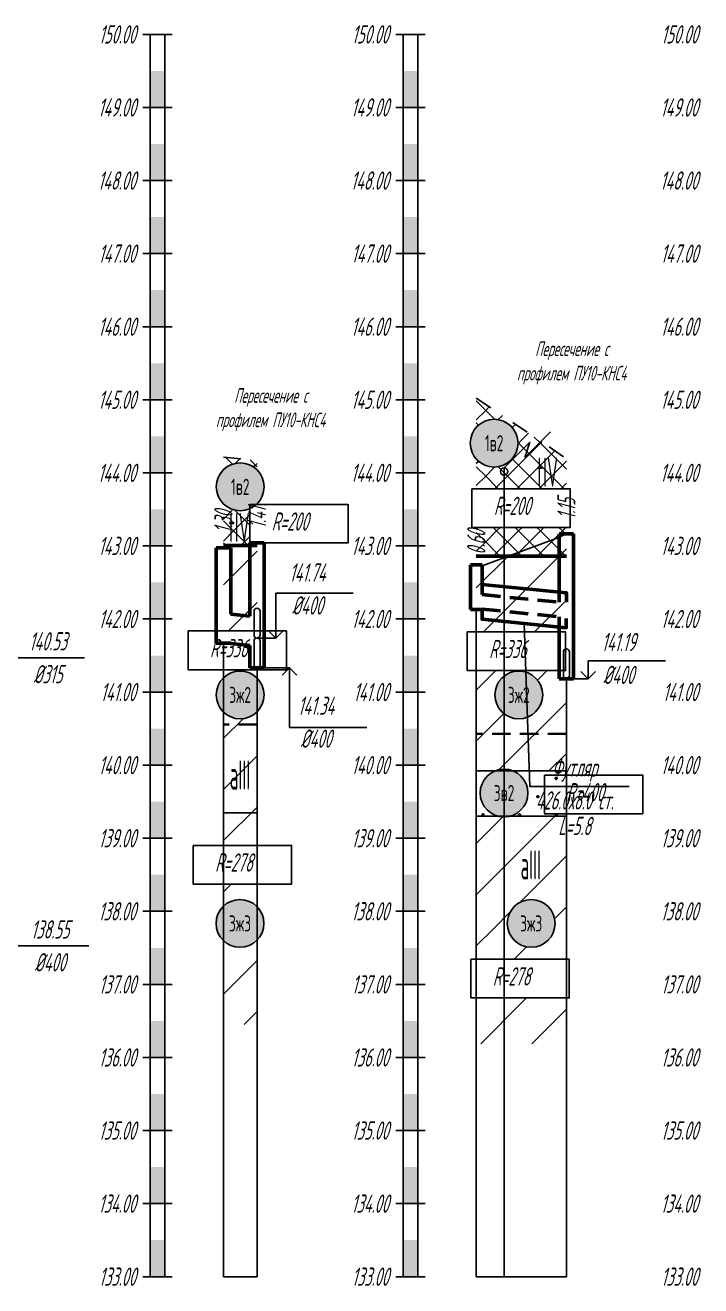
# Model space of a CAD drawing. Header units: metres. Extents: x -30 to 2050, y -671 to -251.
# Drawn here: x 1500 to 1592.4, y -521.8 to -349.3 of the extents above; entities that cross this region are included whole.
import ezdxf
from ezdxf.enums import TextEntityAlignment as Align

# ---------------------------------------------------------------- set-up
doc = ezdxf.new("R2010")
doc.units = ezdxf.units.M
doc.header["$LTSCALE"] = 0.2
doc.linetypes.add('ACAD_ISO03W100', pattern=[30, 12, -18])
doc.linetypes.add('штриховая', pattern=[19.05, 12.7, -6.35])
for name, color, linetype in [('PR_RD', 7, 'Continuous'), ('Линейка', 7, 'Continuous'), ('МГТ_ИГ_Геология', 252, 'Continuous'), ('Примыкания', 7, 'Continuous'), ('Проектная земля', 7, 'Continuous'), ('Таблица', 7, 'Continuous'), ('Трубы', 7, 'Continuous'), ('Узлы', 7, 'Continuous'), ('Футляры', 7, 'Continuous'), ('Чёрная земля', 7, 'ACAD_ISO03W100')]:
    doc.layers.add(name, color=color, linetype=linetype)
doc.styles.add('SPDS', font='SPDS', dxfattribs={"width": 0.7, "oblique": 15, "height": 2.5})
doc.styles.get("Standard").update_dxf_attribs({"font": 'SPDS.shx', "width": 0.7, "oblique": 15, "height": 3})
doc.styles.add('Стиль Simplex', font='simplex.shx')
pattern_1 = [(225, (3, 0), (3e-16, -3), [2.1213, -2.1213407]), (315, (1.5, 1.5), (3, 0), [2.1213, -2.1213407]), (45, (0, 0), (0, 3), [2.1213, -2.1213407]), (135, (1.5, -1.5), (-3, 3e-16), [2.1213, -2.1213407])]
pattern_2 = [(45, (0, 14), (0, 21), [9.8995, -19.79898]), (45, (14, 0), (0, 21), [9.8995, -19.79898]), (45, (0, 0), (0, 21), [14.142, -15.55648]), (45, (10, 10), (0, 21), [15.556, -14.14248]), (45, (7, 0), (0, 21), [19.799, -9.89948]), (45, (0, 7), (0, 21), [19.799, -9.89948])]

# ---------------------------------------------------------------- blocks, each defined once
blk = doc.blocks.new('usl_1')
for p, q in [((0, 0), (3.54, 3.54)), ((2.83, 1.41), (6.36, 4.95)), ((3.54, 3.54), (2.83, 1.41))]:
    blk.add_line(p, q)
blk.add_circle((0, -0.5), 0.5)
blk = doc.blocks.new('круг3_-26_3')
at = {"true_color": 0xffffff}
blk.add_hatch(color=7, dxfattribs=at).paths.add_polyline_path([(-0.327, 0, 1), (0.327, 0, 1)])
at = {"color": 7, "lineweight": 25}
blk.add_circle((0, 0), 0.327, dxfattribs=at)
at = {"color": 7, "lineweight": 25, "style": 'Стиль Simplex', "width": 0.590909}
blk.add_text('3ж3', height=0.22, dxfattribs=at).set_placement((0, 0), align=Align.MIDDLE_CENTER)
blk = doc.blocks.new('круг1_-30_2')
at = {"layer": 'МГТ_ИГ_Геология', "true_color": 0xffffff}
blk.add_hatch(color=7, dxfattribs=at).paths.add_polyline_path([(-0.327, 0, 1), (0.327, 0, 1)])
at = {"color": 7, "lineweight": 25}
blk.add_circle((0, 0), 0.327, dxfattribs=at)
at = {"color": 7, "lineweight": 25, "style": 'Стиль Simplex', "width": 0.590909}
blk.add_text('1в2', height=0.22, dxfattribs=at).set_placement((0, 0), align=Align.MIDDLE_CENTER)
blk = doc.blocks.new('круг3_-26_2')
at = {"true_color": 0xffffff}
blk.add_hatch(color=7, dxfattribs=at).paths.add_polyline_path([(-0.327, 0, 1), (0.327, 0, 1)])
at = {"color": 7, "lineweight": 25}
blk.add_circle((0, 0), 0.327, dxfattribs=at)
at = {"color": 7, "lineweight": 25, "style": 'Стиль Simplex', "width": 0.590909}
blk.add_text('3ж2', height=0.22, dxfattribs=at).set_placement((0, 0), align=Align.MIDDLE_CENTER)
blk = doc.blocks.new('круг3_-30_2')
at = {"true_color": 0xffffff}
blk.add_hatch(color=7, dxfattribs=at).paths.add_polyline_path([(-0.327, 0, 1), (0.327, 0, 1)])
at = {"color": 7, "lineweight": 25}
blk.add_circle((0, 0), 0.327, dxfattribs=at)
at = {"color": 7, "lineweight": 25, "style": 'Стиль Simplex', "width": 0.590909}
blk.add_text('3в2', height=0.22, dxfattribs=at).set_placement((0, 0), align=Align.MIDDLE_CENTER)
blk = doc.blocks.new('234454')
at = {"layer": 'МГТ_ИГ_Геология'}
blk.add_lwpolyline([(116.63, 423.47), (130.08, 423.47), (130.08, 418.18), (116.63, 418.18)], close=True, dxfattribs=at)
at = {"layer": 'МГТ_ИГ_Геология', "insert": (119.62, 422.38), "char_height": 2.5, "attachment_point": 1}
blk.add_mtext_dynamic_manual_height_columns('R=278', width=10.097, gutter_width=15, heights=[0], dxfattribs=at)
blk = doc.blocks.new('23434')
at = {"layer": 'МГТ_ИГ_Геология'}
blk.add_lwpolyline([(116.63, 442.59), (130.08, 442.59), (130.08, 437.29), (116.63, 437.29)], close=True, dxfattribs=at)
at = {"layer": 'МГТ_ИГ_Геология', "insert": (119.62, 441.49), "char_height": 2.5, "attachment_point": 1}
blk.add_mtext_dynamic_manual_height_columns('R=400', width=10.097, gutter_width=15, heights=[0], dxfattribs=at)
blk = doc.blocks.new('2432')
at = {"layer": 'МГТ_ИГ_Геология'}
blk.add_lwpolyline([(116.63, 433.38), (130.08, 433.38), (130.08, 428.08), (116.63, 428.08)], close=True, dxfattribs=at)
at = {"layer": 'МГТ_ИГ_Геология', "insert": (119.62, 432.28), "char_height": 2.5, "attachment_point": 1}
blk.add_mtext_dynamic_manual_height_columns('R=336', width=10.097, gutter_width=15, heights=[0], dxfattribs=at)

msp = doc.modelspace()

# ---------------------------------------------------------------- hatches: boundary and pattern name
at = {"layer": 'МГТ_ИГ_Геология'}
h = msp.add_hatch(dxfattribs=at)
h.set_pattern_fill('GR24', color=256, scale=10, style=0, pattern_type=2)
h.set_pattern_definition(pattern_1)
h.paths.add_polyline_path([(1574.04, -408.6), (1561.72, -400.31), (1561.72, -404.3, -0.687071), (1567.43, -406.49, -0.687071), (1561.72, -408.69), (1561.72, -412.72), (1574.04, -412.72)])
h.paths.add_polyline_path([(1574.04, -418.02), (1561.72, -418.02), (1561.72, -421.94), (1574.04, -421.94)])
h.paths.add_polyline_path([(1569.01, -413.45), (1573.9, -413.45), (1573.9, -407.45), (1569.01, -407.45)], flags=9)
h = msp.add_hatch(dxfattribs=at)
h.set_pattern_fill('GR24', color=256, scale=10, style=0, pattern_type=2)
h.set_pattern_definition(pattern_1)
h.paths.add_polyline_path([(1531.72, -408.88), (1527.12, -408.39), (1527.12, -410.13, -0.411428), (1531.72, -410.13)])
h.paths.add_polyline_path([(1530.72, -415.46, -0.306639), (1527.12, -414.78), (1527.12, -420.5), (1531.72, -420.5), (1531.72, -420.15), (1530.72, -420.15)])
h.paths.add_polyline_path([(1526.83, -421.02), (1531.73, -421.02), (1531.73, -415.02), (1526.83, -415.02)], flags=9)
h = msp.add_hatch(dxfattribs=at)
h.set_pattern_fill('GR38', color=256, scale=10, style=0, pattern_type=2)
h.set_pattern_definition(pattern_2)
h.paths.add_polyline_path([(1531.72, -420.5), (1527.12, -420.5), (1527.12, -432.19), (1531.72, -432.19)])
h.paths.add_polyline_path([(1531.72, -445.01), (1527.12, -445.01), (1527.12, -457.07), (1531.72, -457.07)])
h.paths.add_polyline_path([(1531.72, -457.07), (1527.12, -457.07), (1527.12, -461.53), (1531.72, -461.53)])
h.paths.add_polyline_path([(1531.72, -466.82), (1527.12, -466.82), (1527.12, -469.86, -0.411468), (1531.72, -469.91)])
h.paths.add_polyline_path([(1531.72, -474.51, -0.411468), (1527.12, -474.56), (1527.12, -486.06), (1531.72, -486.06)])
h.paths.add_polyline_path([(1531.72, -437.48), (1527.12, -437.48), (1527.12, -438.61, -0.411433), (1531.72, -438.63)])
h.paths.add_polyline_path([(1531.72, -443.26, -0.411433), (1527.12, -443.28), (1527.12, -445.01), (1531.72, -445.01)])
h.paths.add_polyline_path([(1526.99, -454.89), (1531.66, -454.89), (1531.66, -448.89), (1526.99, -448.89)], flags=9)
h = msp.add_hatch(dxfattribs=at)
h.set_pattern_fill('GR38', color=256, scale=10, style=0, pattern_type=2)
h.set_pattern_definition(pattern_2)
h.paths.add_polyline_path([(1574.04, -421.94), (1561.72, -421.94), (1561.72, -432.31), (1573.92, -432.31), (1573.92, -437.61), (1567.53, -437.67, -0.414214), (1570.8, -440.94, -1), (1564.26, -440.94, -0.414214), (1567.53, -437.67), (1561.72, -437.62), (1561.72, -446.25), (1574.04, -446.25)])
h.paths.add_polyline_path([(1574.04, -446.25), (1561.72, -446.25), (1561.72, -451.35), (1564.27, -451.35, -0.198726), (1566.78, -451.35), (1574.04, -451.35)])
h.paths.add_polyline_path([(1574.04, -457.53), (1566.38, -457.53, -0.13342), (1564.67, -457.53), (1561.72, -457.53), (1561.72, -477.12), (1574.04, -477.12)])
h.paths.add_polyline_path([(1572.5, -472.21, -1), (1565.96, -472.21, -1)], flags=16)
h.paths.add_polyline_path([(1574.04, -482.41), (1561.72, -482.41), (1561.72, -488.68), (1574.04, -488.68)])
h.paths.add_polyline_path([(1563.88, -457.2), (1561.72, -457.2), (1561.72, -457.53), (1564.67, -457.53, -0.06563)])
h.paths.add_polyline_path([(1564.27, -451.35), (1561.72, -451.35), (1561.72, -451.9), (1563.37, -451.9, -0.081415)])
h.paths.add_polyline_path([(1566.78, -467.19), (1571.45, -467.19), (1571.45, -461.19), (1566.78, -461.19)], flags=24)
h = msp.add_hatch(dxfattribs=at)
h.set_pattern_fill('GR28', color=256, scale=10, style=0, pattern_type=2)
h.set_pattern_definition([(90, (0, 0.08), (-2.5, 2.5), [0.11, -4.89]), (45, (0, 0.19), (-2.5, 2.5), [0.113137, -3.422397]), (0, (0.08, 0.27), (2.5, 2.5), [0.11, -4.89]), (315, (0.19, 0.27), (2.5, 2.5), [0.113137, -3.422397]), (90, (0.27, 0.08), (-2.5, 2.5), [0.11, -4.89]), (45, (0.19, 0), (-2.5, 2.5), [0.113137, -3.422397]), (0, (0.08, 0), (2.5, 2.5), [0.11, -4.89]), (315, (0, 0.08), (2.5, 2.5), [0.113137, -3.422397])])
h.paths.add_polyline_path([(1574.04, -451.35), (1566.78, -451.35, -0.303444), (1568.8, -454.37, -0.338486), (1566.38, -457.53), (1574.04, -457.53)])
h.paths.add_polyline_path([(1564.27, -451.35), (1561.72, -451.35), (1561.72, -451.9), (1563.37, -451.9, -0.081415)])
h.paths.add_polyline_path([(1563.88, -457.2), (1561.72, -457.2), (1561.72, -457.53), (1564.67, -457.53, -0.06563)])

# ---------------------------------------------------------------- linework, layer by layer
at = {"layer": 'Линейка'}
for p, q in [((1516.12, -350.55), (1520.12, -350.55)), ((1517.12, -520.55), (1517.12, -350.55)), ((1519.12, -520.55), (1519.12, -350.55)), ((1550.72, -350.55), (1554.72, -350.55)), ((1551.72, -520.55), (1551.72, -350.55)), ((1553.72, -520.55), (1553.72, -350.55)), ((1516.12, -360.55), (1520.12, -360.55)), ((1550.72, -360.55), (1554.72, -360.55)), ((1516.12, -370.55), (1520.12, -370.55)), ((1550.72, -370.55), (1554.72, -370.55)), ((1516.12, -380.55), (1520.12, -380.55)), ((1550.72, -380.55), (1554.72, -380.55)), ((1516.12, -390.55), (1520.12, -390.55)), ((1550.72, -390.55), (1554.72, -390.55)), ((1516.12, -400.55), (1520.12, -400.55)), ((1550.72, -400.55), (1554.72, -400.55)), ((1516.12, -410.55), (1520.12, -410.55)), ((1550.72, -410.55), (1554.72, -410.55)), ((1516.12, -420.55), (1520.12, -420.55)), ((1550.72, -420.55), (1554.72, -420.55)), ((1516.12, -430.55), (1520.12, -430.55)), ((1550.72, -430.55), (1554.72, -430.55)), ((1516.12, -440.55), (1520.12, -440.55)), ((1550.72, -440.55), (1554.72, -440.55)), ((1516.12, -450.55), (1520.12, -450.55)), ((1550.72, -450.55), (1554.72, -450.55)), ((1516.12, -460.55), (1520.12, -460.55)), ((1550.72, -460.55), (1554.72, -460.55)), ((1516.12, -470.55), (1520.12, -470.55)), ((1550.72, -470.55), (1554.72, -470.55)), ((1516.12, -480.55), (1520.12, -480.55)), ((1550.72, -480.55), (1554.72, -480.55)), ((1516.12, -490.55), (1520.12, -490.55)), ((1550.72, -490.55), (1554.72, -490.55)), ((1516.12, -500.55), (1520.12, -500.55)), ((1550.72, -500.55), (1554.72, -500.55)), ((1516.12, -510.55), (1520.12, -510.55)), ((1550.72, -510.55), (1554.72, -510.55)), ((1516.12, -520.55), (1520.12, -520.55)), ((1517.12, -520.55), (1519.12, -520.55)), ((1550.72, -520.55), (1554.72, -520.55)), ((1551.72, -520.55), (1553.72, -520.55))]:
    msp.add_line(p, q, dxfattribs=at)
for points in [[(1517.12, -360.55), (1517.12, -355.55), (1519.12, -360.55), (1519.12, -355.55)], [(1551.72, -360.55), (1551.72, -355.55), (1553.72, -360.55), (1553.72, -355.55)], [(1517.12, -370.55), (1517.12, -365.55), (1519.12, -370.55), (1519.12, -365.55)], [(1551.72, -370.55), (1551.72, -365.55), (1553.72, -370.55), (1553.72, -365.55)], [(1517.12, -380.55), (1517.12, -375.55), (1519.12, -380.55), (1519.12, -375.55)], [(1551.72, -380.55), (1551.72, -375.55), (1553.72, -380.55), (1553.72, -375.55)], [(1517.12, -390.55), (1517.12, -385.55), (1519.12, -390.55), (1519.12, -385.55)], [(1551.72, -390.55), (1551.72, -385.55), (1553.72, -390.55), (1553.72, -385.55)], [(1517.12, -400.55), (1517.12, -395.55), (1519.12, -400.55), (1519.12, -395.55)], [(1551.72, -400.55), (1551.72, -395.55), (1553.72, -400.55), (1553.72, -395.55)], [(1517.12, -410.55), (1517.12, -405.55), (1519.12, -410.55), (1519.12, -405.55)], [(1551.72, -410.55), (1551.72, -405.55), (1553.72, -410.55), (1553.72, -405.55)], [(1517.12, -420.55), (1517.12, -415.55), (1519.12, -420.55), (1519.12, -415.55)], [(1551.72, -420.55), (1551.72, -415.55), (1553.72, -420.55), (1553.72, -415.55)], [(1517.12, -430.55), (1517.12, -425.55), (1519.12, -430.55), (1519.12, -425.55)], [(1551.72, -430.55), (1551.72, -425.55), (1553.72, -430.55), (1553.72, -425.55)], [(1517.12, -440.55), (1517.12, -435.55), (1519.12, -440.55), (1519.12, -435.55)], [(1551.72, -440.55), (1551.72, -435.55), (1553.72, -440.55), (1553.72, -435.55)], [(1517.12, -450.55), (1517.12, -445.55), (1519.12, -450.55), (1519.12, -445.55)], [(1551.72, -450.55), (1551.72, -445.55), (1553.72, -450.55), (1553.72, -445.55)], [(1517.12, -460.55), (1517.12, -455.55), (1519.12, -460.55), (1519.12, -455.55)], [(1551.72, -460.55), (1551.72, -455.55), (1553.72, -460.55), (1553.72, -455.55)], [(1517.12, -470.55), (1517.12, -465.55), (1519.12, -470.55), (1519.12, -465.55)], [(1551.72, -470.55), (1551.72, -465.55), (1553.72, -470.55), (1553.72, -465.55)], [(1517.12, -480.55), (1517.12, -475.55), (1519.12, -480.55), (1519.12, -475.55)], [(1551.72, -480.55), (1551.72, -475.55), (1553.72, -480.55), (1553.72, -475.55)], [(1517.12, -490.55), (1517.12, -485.55), (1519.12, -490.55), (1519.12, -485.55)], [(1551.72, -490.55), (1551.72, -485.55), (1553.72, -490.55), (1553.72, -485.55)], [(1517.12, -500.55), (1517.12, -495.55), (1519.12, -500.55), (1519.12, -495.55)], [(1551.72, -500.55), (1551.72, -495.55), (1553.72, -500.55), (1553.72, -495.55)], [(1517.12, -510.55), (1517.12, -505.55), (1519.12, -510.55), (1519.12, -505.55)], [(1551.72, -510.55), (1551.72, -505.55), (1553.72, -510.55), (1553.72, -505.55)], [(1517.12, -520.55), (1517.12, -515.55), (1519.12, -520.55), (1519.12, -515.55)], [(1551.72, -520.55), (1551.72, -515.55), (1553.72, -520.55), (1553.72, -515.55)]]:
    msp.add_solid(points, dxfattribs=at)
at = {"layer": 'МГТ_ИГ_Геология'}
for points in [[(1561.13, -412.72), (1574.57, -412.72), (1574.57, -418.02), (1561.13, -418.02)], [(1530.72, -414.86), (1544.17, -414.86), (1544.17, -420.15), (1530.72, -420.15)]]:
    msp.add_lwpolyline(points, close=True, dxfattribs=at)
at = {"layer": 'МГТ_ИГ_Геология', "linetype": 'Continuous', "lineweight": 50, "flags": 128}
for points in [[(1531.72, -420.5), (1527.12, -420.5)], [(1574.04, -421.94), (1561.72, -421.94)]]:
    msp.add_lwpolyline(points, dxfattribs=at)
at = {"layer": 'МГТ_ИГ_Геология', "color": 5, "linetype": 'штриховая', "lineweight": 30, "flags": 128}
for points in [[(1531.72, -445.01), (1527.12, -445.01)], [(1574.04, -446.25), (1561.72, -446.25)]]:
    msp.add_lwpolyline(points, dxfattribs=at)
at = {"layer": 'МГТ_ИГ_Геология', "linetype": 'Continuous', "lineweight": 25}
for points in [[(1574.04, -451.35), (1561.72, -451.35)], [(1531.72, -457.07), (1527.12, -457.07)], [(1574.04, -457.53), (1561.72, -457.53)]]:
    msp.add_lwpolyline(points, dxfattribs=at)
at = {"layer": 'Примыкания'}
for p, q in [((1531.32, -429.48), (1531.32, -432.76)), ((1532.13, -429.48), (1532.13, -432.76)), ((1531.32, -433.55), (1531.32, -436.82)), ((1532.13, -433.55), (1532.13, -436.82)), ((1573.63, -435.05), (1573.63, -438.32)), ((1573.63, -435.05), (1573.63, -438.32)), ((1574.45, -435.05), (1574.45, -438.32)), ((1574.45, -435.05), (1574.45, -438.32))]:
    msp.add_line(p, q, dxfattribs=at)
at = {"layer": 'Примыкания', "color": 0, "flags": 128}
for points in [[(1531.72, -433.17), (1534.3, -433.17), (1534.3, -427.02), (1544.88, -427.02)], [(1533.3, -432.17), (1534.3, -433.17), (1535.3, -432.17)], [(1497.12, -445.47), (1498.12, -445.47), (1498.12, -435.85), (1508.12, -435.85)], [(1574.04, -438.73), (1577.03, -438.73), (1577.03, -436.29), (1587.6, -436.29)], [(1531.72, -437.23), (1536.16, -437.23), (1536.16, -445.38), (1546.74, -445.38)], [(1535.16, -438.23), (1536.16, -437.23), (1537.16, -438.23)], [(1576.03, -437.73), (1577.03, -438.73), (1578.03, -437.73)], [(1497.12, -465.11), (1498.12, -465.11), (1498.12, -475.28), (1508.69, -475.28)]]:
    msp.add_lwpolyline(points, dxfattribs=at)
at = {"layer": 'Примыкания'}
for centre, start, end in [((1531.72, -429.48), 360, 180), ((1531.72, -432.76), 180, 0), ((1531.72, -433.55), 360, 180), ((1574.04, -435.05), 360, 180), ((1574.04, -435.05), 360, 180), ((1531.72, -436.82), 180, 0), ((1574.04, -438.32), 180, 0), ((1574.04, -438.32), 180, 0)]:
    msp.add_arc(centre, 0.41, start, end, dxfattribs=at)
at = {"layer": 'Проектная земля', "flags": 128}
for points in [[(1561.95, -423.16), (1562.37, -423.22), (1562.68, -423.24), (1572.87, -419.45), (1574.04, -418.88)], [(1527.12, -420.8), (1531.72, -420.15)]]:
    msp.add_lwpolyline(points, dxfattribs=at)
at = {"layer": 'Таблица'}
for p, q in [((1527.12, -520.55), (1531.72, -520.55)), ((1561.72, -520.55), (1574.04, -520.55))]:
    msp.add_line(p, q, dxfattribs=at)
at = {"layer": 'Трубы', "linetype": 'штриховая', "lineweight": 50, "flags": 128}
for points in [[(1562.52, -427.21), (1573.04, -428.26)], [(1562.52, -429.19), (1573.04, -430.24)]]:
    msp.add_lwpolyline(points, dxfattribs=at)
at = {"layer": 'Трубы', "lineweight": 50, "flags": 128}
for points in [[(1528.12, -429.9), (1530.72, -430.16)], [(1528.12, -433.9), (1530.72, -434.16)]]:
    msp.add_lwpolyline(points, dxfattribs=at)
at = {"layer": 'Узлы', "lineweight": 50}
for p, q in [((1573.04, -418.88), (1575.04, -418.88)), ((1573.04, -418.88), (1573.04, -428.26)), ((1575.04, -418.88), (1575.04, -438.73)), ((1526.12, -420.8), (1528.12, -420.8)), ((1526.12, -420.8), (1526.12, -433.85)), ((1528.12, -420.8), (1528.12, -429.9)), ((1530.72, -420.15), (1532.72, -420.15)), ((1530.72, -420.15), (1530.72, -430.16)), ((1532.72, -420.15), (1532.72, -437.23)), ((1560.92, -423.14), (1562.52, -423.14)), ((1560.92, -423.14), (1560.92, -429.25)), ((1562.52, -423.14), (1562.52, -427.21)), ((1560.92, -429.25), (1562.52, -429.25)), ((1562.52, -429.19), (1562.52, -429.25)), ((1573.04, -430.24), (1573.04, -438.73)), ((1526.12, -433.85), (1528.12, -433.85)), ((1528.12, -433.9), (1528.12, -433.85)), ((1530.72, -434.16), (1530.72, -437.23)), ((1530.72, -437.23), (1532.72, -437.23)), ((1573.04, -438.73), (1575.04, -438.73))]:
    msp.add_line(p, q, dxfattribs=at)
at = {"layer": 'Узлы'}
for p, q in [((1561.72, -429.25), (1561.72, -520.55)), ((1527.12, -433.85), (1527.12, -520.55)), ((1531.72, -437.23), (1531.72, -520.55)), ((1574.04, -438.73), (1574.04, -520.55))]:
    msp.add_line(p, q, dxfattribs=at)
at = {"layer": 'Узлы', "flags": 128}
msp.add_lwpolyline([(1565.52, -409.87), (1565.52, -520.55)], dxfattribs=at)
at = {"layer": 'Футляры', "lineweight": 50, "flags": 128}
for points in [[(1562.53, -427.08), (1562.53, -425.81), (1574.05, -426.96), (1574.04, -428.23)], [(1562.52, -429.33), (1562.52, -430.59), (1574.03, -431.74), (1574.03, -430.48)]]:
    msp.add_lwpolyline(points, dxfattribs=at)
at = {"layer": 'Футляры', "color": 0, "flags": 128}
msp.add_lwpolyline([(1568.28, -431.17), (1569.04, -453.45), (1582.63, -453.45)], dxfattribs=at)
at = {"layer": 'Чёрная земля', "flags": 128}
for points in [[(1561.72, -400.31), (1574.04, -408.6)], [(1527.12, -408.39), (1531.72, -408.88)]]:
    msp.add_lwpolyline(points, dxfattribs=at)

# ---------------------------------------------------------------- block references
at = {"layer": 'PR_RD'}
msp.add_blockref('usl_1', (1565.52, -409.87), dxfattribs=at)
at = {"layer": 'МГТ_ИГ_Геология', "xscale": 10, "yscale": 10, "zscale": 10}
for name, p in [('круг1_-30_2', (1564.16, -406.49)), ('круг1_-30_2', (1529.42, -412.46)), ('круг3_-26_2', (1529.41, -440.94)), ('круг3_-26_2', (1567.53, -440.94)), ('круг3_-30_2', (1565.52, -454.37)), ('круг3_-26_3', (1529.39, -472.21)), ('круг3_-26_3', (1569.23, -472.21))]:
    msp.add_blockref(name, p, dxfattribs=at)
at = {"layer": 'МГТ_ИГ_Геология', "color": 2}
for name, p in [('2432', (1405.66, -865.57)), ('2432', (1443.85, -865.69)), ('23434', (1454.42, -894.49)), ('234454', (1406.36, -885)), ('234454', (1444.35, -900.59))]:
    msp.add_blockref(name, p, dxfattribs=at)

# ---------------------------------------------------------------- texts
at = {"layer": 'Линейка', "oblique": 15, "width": 0.7}
for s, p in [('150.00', (1515.12, -350.55)), ('150.00', (1549.72, -350.55)), ('150.00', (1592.04, -350.55)), ('149.00', (1515.12, -360.55)), ('149.00', (1549.72, -360.55)), ('149.00', (1592.04, -360.55)), ('148.00', (1515.12, -370.55)), ('148.00', (1549.72, -370.55)), ('148.00', (1592.04, -370.55)), ('147.00', (1515.12, -380.55)), ('147.00', (1549.72, -380.55)), ('147.00', (1592.04, -380.55)), ('146.00', (1515.12, -390.55)), ('146.00', (1549.72, -390.55)), ('146.00', (1592.04, -390.55)), ('145.00', (1515.12, -400.55)), ('145.00', (1549.72, -400.55)), ('145.00', (1592.04, -400.55)), ('144.00', (1515.12, -410.55)), ('144.00', (1549.72, -410.55)), ('144.00', (1592.04, -410.55)), ('143.00', (1515.12, -420.55)), ('143.00', (1549.72, -420.55)), ('143.00', (1592.04, -420.55)), ('142.00', (1515.12, -430.55)), ('142.00', (1549.72, -430.55)), ('142.00', (1592.04, -430.55)), ('141.00', (1515.12, -440.55)), ('141.00', (1549.72, -440.55)), ('141.00', (1592.04, -440.55)), ('140.00', (1515.12, -450.55)), ('140.00', (1549.72, -450.55)), ('140.00', (1592.04, -450.55)), ('139.00', (1515.12, -460.55)), ('139.00', (1549.72, -460.55)), ('139.00', (1592.04, -460.55)), ('138.00', (1515.12, -470.55)), ('138.00', (1549.72, -470.55)), ('138.00', (1592.04, -470.55)), ('137.00', (1515.12, -480.55)), ('137.00', (1549.72, -480.55)), ('137.00', (1592.04, -480.55)), ('136.00', (1515.12, -490.55)), ('136.00', (1549.72, -490.55)), ('136.00', (1592.04, -490.55)), ('135.00', (1515.12, -500.55)), ('135.00', (1549.72, -500.55)), ('135.00', (1592.04, -500.55)), ('134.00', (1515.12, -510.55)), ('134.00', (1549.72, -510.55)), ('134.00', (1592.04, -510.55)), ('133.00', (1515.12, -520.55)), ('133.00', (1549.72, -520.55)), ('133.00', (1592.04, -520.55))]:
    msp.add_text(s, height=2.5, dxfattribs=at).set_placement(p, align=Align.MIDDLE_RIGHT)
at = {"layer": 'МГТ_ИГ_Геология', "lineweight": 30, "style": 'Стиль Simplex', "width": 0.4}
for s, p in [('tIV', (1570.01, -410.45)), ('tIV', (1527.83, -418.02)), ('aIII', (1527.99, -451.89)), ('aIII', (1567.78, -464.19))]:
    msp.add_text(s, height=4, dxfattribs=at).set_placement(p, align=Align.MIDDLE_LEFT)
at = {"layer": 'МГТ_ИГ_Геология', "lineweight": 25, "char_height": 2, "attachment_point": 1}
for insert in [(1566.19, -392.57), (1525.01, -398.97)]:
    msp.add_mtext_dynamic_manual_height_columns('\\pxqc;Пересечение с профилем ПУ10-КНС4', width=17.1461, gutter_width=15, heights=[0], dxfattribs=dict(at, insert=insert))
at = {"layer": 'МГТ_ИГ_Геология', "char_height": 2.5, "attachment_point": 1}
for insert in [(1564.12, -413.82), (1533.71, -415.96)]:
    msp.add_mtext_dynamic_manual_height_columns('R=200', width=10.097, gutter_width=15, heights=[0], dxfattribs=dict(at, insert=insert))
at = {"layer": 'Примыкания', "color": 0, "style": 'SPDS', "oblique": 15, "width": 0.7}
for s, p in [('141.74', (1538.61, -424.19)), ('%%C400', (1538.61, -428.69)), ('140.53', (1503.12, -433.6)), ('141.19', (1581.17, -433.7)), ('%%C315', (1503.12, -438.1)), ('%%C400', (1581.17, -438.2)), ('141.34', (1539.78, -442.42)), ('%%C400', (1539.78, -446.92)), ('138.55', (1503.41, -473.03)), ('%%C400', (1503.41, -477.53))]:
    msp.add_text(s, height=2.5, dxfattribs=at).set_placement(p, align=Align.MIDDLE_CENTER)
at = {"layer": 'Узлы', "oblique": 15, "width": 0.7}
for s, p in [('1.15', (1574.04, -416.88)), ('1.30', (1527.12, -418.8)), ('1.41', (1531.72, -418.15)), ('0.60', (1561.72, -421.75))]:
    msp.add_text(s, height=2.5, rotation=90, dxfattribs=at).set_placement(p, align=Align.MIDDLE_LEFT)
at = {"layer": 'Футляры', "color": 0, "style": 'SPDS', "oblique": 15, "width": 0.7}
for s, p in [('Футляр', (1575.17, -450.87)), ('426.0х8.0 ст.', (1575.17, -455.37)), ('L=5.8', (1575.17, -458.87))]:
    msp.add_text(s, height=2.5, rotation=0, dxfattribs=at).set_placement(p, align=Align.MIDDLE_CENTER)

doc.saveas('drawing.dxf')
